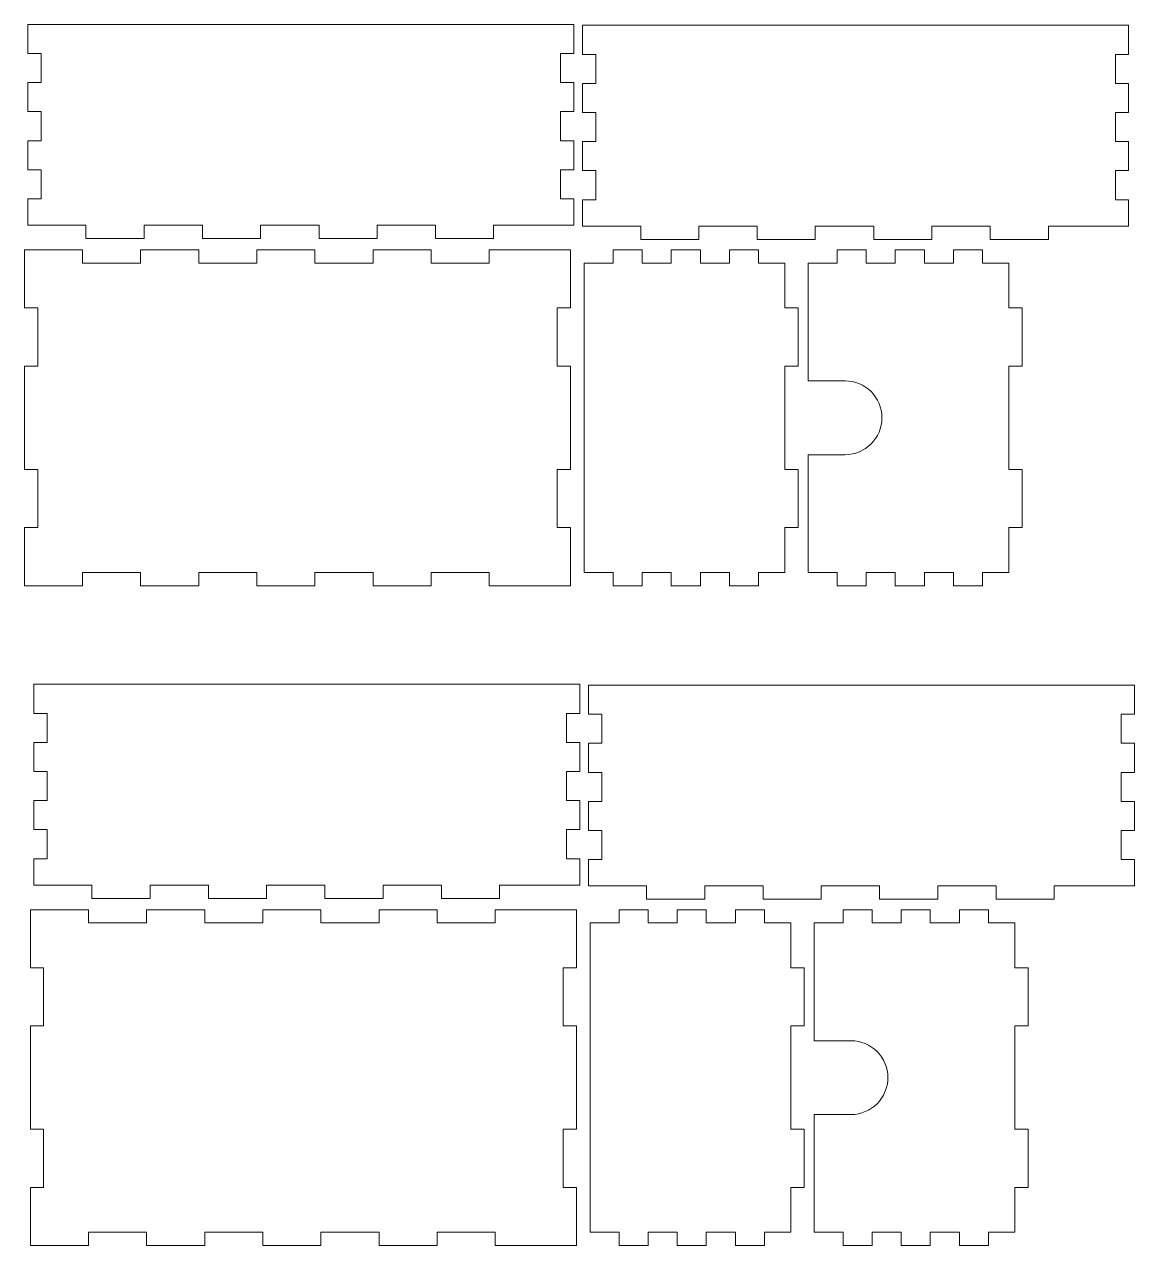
# Model space of a CAD drawing. Header units: centimetres. Extents: x -298 to 0, y -88 to 63.
# Drawn here: x -234.64 to -204.55, y -87.83 to -54.74 of the extents above; entities that cross this region are included whole.
import ezdxf

# ---------------------------------------------------------------- set-up
doc = ezdxf.new("R2010")
doc.units = ezdxf.units.CM
doc.header["$MEASUREMENT"] = 0
doc.layers.add('layer 1', color=7, linetype='Continuous')

msp = doc.modelspace()

# ---------------------------------------------------------------- linework, layer by layer
at = {"layer": 'layer 1', "lineweight": 15}
for points in [[(-219.74198, -54.74268), (-219.74198, -54.74268), (-234.54198, -54.74268), (-234.54198, -54.74268)], [(-234.54198, -54.74268), (-234.54198, -54.74268), (-234.54198, -55.53018), (-234.54198, -55.53018)], [(-219.74198, -55.53018), (-219.74198, -55.53018), (-219.74198, -54.74268), (-219.74198, -54.74268)], [(-204.70847, -54.76605), (-204.70847, -54.76605), (-219.50847, -54.76605), (-219.50847, -54.76605)], [(-219.50847, -54.76605), (-219.50847, -54.76605), (-219.50847, -55.55355), (-219.50847, -55.55355)], [(-204.70847, -55.55355), (-204.70847, -55.55355), (-204.70847, -54.76605), (-204.70847, -54.76605)], [(-234.54198, -55.53018), (-234.54198, -55.53018), (-234.18198, -55.53018), (-234.18198, -55.53018)], [(-234.18198, -55.53018), (-234.18198, -55.53018), (-234.18198, -56.31768), (-234.18198, -56.31768)], [(-220.10198, -56.31768), (-220.10198, -56.31768), (-220.10198, -55.53018), (-220.10198, -55.53018)], [(-220.10198, -55.53018), (-220.10198, -55.53018), (-219.74198, -55.53018), (-219.74198, -55.53018)], [(-219.50847, -55.55355), (-219.50847, -55.55355), (-219.14847, -55.55355), (-219.14847, -55.55355)], [(-219.14847, -55.55355), (-219.14847, -55.55355), (-219.14847, -56.34105), (-219.14847, -56.34105)], [(-205.06847, -56.34105), (-205.06847, -56.34105), (-205.06847, -55.55355), (-205.06847, -55.55355)], [(-205.06847, -55.55355), (-205.06847, -55.55355), (-204.70847, -55.55355), (-204.70847, -55.55355)], [(-234.18198, -56.31768), (-234.18198, -56.31768), (-234.54198, -56.31768), (-234.54198, -56.31768)], [(-234.54198, -56.31768), (-234.54198, -56.31768), (-234.54198, -57.10518), (-234.54198, -57.10518)], [(-219.74198, -56.31768), (-219.74198, -56.31768), (-220.10198, -56.31768), (-220.10198, -56.31768)], [(-219.74198, -57.10518), (-219.74198, -57.10518), (-219.74198, -56.31768), (-219.74198, -56.31768)], [(-219.14847, -56.34105), (-219.14847, -56.34105), (-219.50847, -56.34105), (-219.50847, -56.34105)], [(-219.50847, -56.34105), (-219.50847, -56.34105), (-219.50847, -57.12855), (-219.50847, -57.12855)], [(-204.70847, -56.34105), (-204.70847, -56.34105), (-205.06847, -56.34105), (-205.06847, -56.34105)], [(-204.70847, -57.12855), (-204.70847, -57.12855), (-204.70847, -56.34105), (-204.70847, -56.34105)], [(-234.54198, -57.10518), (-234.54198, -57.10518), (-234.18198, -57.10518), (-234.18198, -57.10518)], [(-234.18198, -57.10518), (-234.18198, -57.10518), (-234.18198, -57.89268), (-234.18198, -57.89268)], [(-220.10198, -57.89268), (-220.10198, -57.89268), (-220.10198, -57.10518), (-220.10198, -57.10518)], [(-220.10198, -57.10518), (-220.10198, -57.10518), (-219.74198, -57.10518), (-219.74198, -57.10518)], [(-219.50847, -57.12855), (-219.50847, -57.12855), (-219.14847, -57.12855), (-219.14847, -57.12855)], [(-219.14847, -57.12855), (-219.14847, -57.12855), (-219.14847, -57.91605), (-219.14847, -57.91605)], [(-205.06847, -57.91605), (-205.06847, -57.91605), (-205.06847, -57.12855), (-205.06847, -57.12855)], [(-205.06847, -57.12855), (-205.06847, -57.12855), (-204.70847, -57.12855), (-204.70847, -57.12855)], [(-234.18198, -57.89268), (-234.18198, -57.89268), (-234.54198, -57.89268), (-234.54198, -57.89268)], [(-234.54198, -57.89268), (-234.54198, -57.89268), (-234.54198, -58.68018), (-234.54198, -58.68018)], [(-219.74198, -57.89268), (-219.74198, -57.89268), (-220.10198, -57.89268), (-220.10198, -57.89268)], [(-219.74198, -58.68018), (-219.74198, -58.68018), (-219.74198, -57.89268), (-219.74198, -57.89268)], [(-219.14847, -57.91605), (-219.14847, -57.91605), (-219.50847, -57.91605), (-219.50847, -57.91605)], [(-219.50847, -57.91605), (-219.50847, -57.91605), (-219.50847, -58.70355), (-219.50847, -58.70355)], [(-204.70847, -57.91605), (-204.70847, -57.91605), (-205.06847, -57.91605), (-205.06847, -57.91605)], [(-204.70847, -58.70355), (-204.70847, -58.70355), (-204.70847, -57.91605), (-204.70847, -57.91605)], [(-234.54198, -58.68018), (-234.54198, -58.68018), (-234.18198, -58.68018), (-234.18198, -58.68018)], [(-234.18198, -58.68018), (-234.18198, -58.68018), (-234.18198, -59.46768), (-234.18198, -59.46768)], [(-220.10198, -59.46768), (-220.10198, -59.46768), (-220.10198, -58.68018), (-220.10198, -58.68018)], [(-220.10198, -58.68018), (-220.10198, -58.68018), (-219.74198, -58.68018), (-219.74198, -58.68018)], [(-219.50847, -58.70355), (-219.50847, -58.70355), (-219.14847, -58.70355), (-219.14847, -58.70355)], [(-219.14847, -58.70355), (-219.14847, -58.70355), (-219.14847, -59.49105), (-219.14847, -59.49105)], [(-205.06847, -59.49105), (-205.06847, -59.49105), (-205.06847, -58.70355), (-205.06847, -58.70355)], [(-205.06847, -58.70355), (-205.06847, -58.70355), (-204.70847, -58.70355), (-204.70847, -58.70355)], [(-234.18198, -59.46768), (-234.18198, -59.46768), (-234.54198, -59.46768), (-234.54198, -59.46768)], [(-234.54198, -59.46768), (-234.54198, -59.46768), (-234.54198, -60.18268), (-234.54198, -60.18268)], [(-219.74198, -59.46768), (-219.74198, -59.46768), (-220.10198, -59.46768), (-220.10198, -59.46768)], [(-219.74198, -60.18268), (-219.74198, -60.18268), (-219.74198, -59.46768), (-219.74198, -59.46768)], [(-219.14847, -59.49105), (-219.14847, -59.49105), (-219.50847, -59.49105), (-219.50847, -59.49105)], [(-219.50847, -59.49105), (-219.50847, -59.49105), (-219.50847, -60.20605), (-219.50847, -60.20605)], [(-204.70847, -59.49105), (-204.70847, -59.49105), (-205.06847, -59.49105), (-205.06847, -59.49105)], [(-204.70847, -60.20605), (-204.70847, -60.20605), (-204.70847, -59.49105), (-204.70847, -59.49105)], [(-234.54198, -60.18268), (-234.54198, -60.18268), (-232.96698, -60.18268), (-232.96698, -60.18268)], [(-232.96698, -60.18268), (-232.96698, -60.18268), (-232.96698, -60.54268), (-232.96698, -60.54268)], [(-231.39198, -60.54268), (-231.39198, -60.54268), (-231.39198, -60.18268), (-231.39198, -60.18268)], [(-231.39198, -60.18268), (-231.39198, -60.18268), (-229.80898, -60.18268), (-229.80898, -60.18268)], [(-229.80898, -60.18268), (-229.80898, -60.18268), (-229.80898, -60.54268), (-229.80898, -60.54268)], [(-228.23398, -60.54268), (-228.23398, -60.54268), (-228.23398, -60.18268), (-228.23398, -60.18268)], [(-228.23398, -60.18268), (-228.23398, -60.18268), (-226.65098, -60.18268), (-226.65098, -60.18268)], [(-226.65098, -60.18268), (-226.65098, -60.18268), (-226.65098, -60.54268), (-226.65098, -60.54268)], [(-225.07598, -60.54268), (-225.07598, -60.54268), (-225.07598, -60.18268), (-225.07598, -60.18268)], [(-225.07598, -60.18268), (-225.07598, -60.18268), (-223.49298, -60.18268), (-223.49298, -60.18268)], [(-223.49298, -60.18268), (-223.49298, -60.18268), (-223.49298, -60.54268), (-223.49298, -60.54268)], [(-221.91798, -60.54268), (-221.91798, -60.54268), (-221.91798, -60.18268), (-221.91798, -60.18268)], [(-221.91798, -60.18268), (-221.91798, -60.18268), (-219.74198, -60.18268), (-219.74198, -60.18268)], [(-219.50847, -60.20605), (-219.50847, -60.20605), (-217.93347, -60.20605), (-217.93347, -60.20605)], [(-217.93347, -60.20605), (-217.93347, -60.20605), (-217.93347, -60.56605), (-217.93347, -60.56605)], [(-216.35847, -60.56605), (-216.35847, -60.56605), (-216.35847, -60.20605), (-216.35847, -60.20605)], [(-216.35847, -60.20605), (-216.35847, -60.20605), (-214.77547, -60.20605), (-214.77547, -60.20605)], [(-214.77547, -60.20605), (-214.77547, -60.20605), (-214.77547, -60.56605), (-214.77547, -60.56605)], [(-213.20047, -60.56605), (-213.20047, -60.56605), (-213.20047, -60.20605), (-213.20047, -60.20605)], [(-213.20047, -60.20605), (-213.20047, -60.20605), (-211.61747, -60.20605), (-211.61747, -60.20605)], [(-211.61747, -60.20605), (-211.61747, -60.20605), (-211.61747, -60.56605), (-211.61747, -60.56605)], [(-210.04247, -60.56605), (-210.04247, -60.56605), (-210.04247, -60.20605), (-210.04247, -60.20605)], [(-210.04247, -60.20605), (-210.04247, -60.20605), (-208.45947, -60.20605), (-208.45947, -60.20605)], [(-208.45947, -60.20605), (-208.45947, -60.20605), (-208.45947, -60.56605), (-208.45947, -60.56605)], [(-206.88447, -60.56605), (-206.88447, -60.56605), (-206.88447, -60.20605), (-206.88447, -60.20605)], [(-206.88447, -60.20605), (-206.88447, -60.20605), (-204.70847, -60.20605), (-204.70847, -60.20605)], [(-232.96698, -60.54268), (-232.96698, -60.54268), (-231.39198, -60.54268), (-231.39198, -60.54268)], [(-229.80898, -60.54268), (-229.80898, -60.54268), (-228.23398, -60.54268), (-228.23398, -60.54268)], [(-226.65098, -60.54268), (-226.65098, -60.54268), (-225.07598, -60.54268), (-225.07598, -60.54268)], [(-223.49298, -60.54268), (-223.49298, -60.54268), (-221.91798, -60.54268), (-221.91798, -60.54268)], [(-233.0606, -60.84912), (-233.0606, -60.84912), (-234.6356, -60.84912), (-234.6356, -60.84912)], [(-234.6356, -60.84912), (-234.6356, -60.84912), (-234.6356, -62.42412), (-234.6356, -62.42412)], [(-233.0606, -61.20912), (-233.0606, -61.20912), (-233.0606, -60.84912), (-233.0606, -60.84912)], [(-229.9106, -60.84912), (-229.9106, -60.84912), (-231.4856, -60.84912), (-231.4856, -60.84912)], [(-231.4856, -60.84912), (-231.4856, -60.84912), (-231.4856, -61.20912), (-231.4856, -61.20912)], [(-229.9106, -61.20912), (-229.9106, -61.20912), (-229.9106, -60.84912), (-229.9106, -60.84912)], [(-226.7606, -60.84912), (-226.7606, -60.84912), (-228.3356, -60.84912), (-228.3356, -60.84912)], [(-228.3356, -60.84912), (-228.3356, -60.84912), (-228.3356, -61.20912), (-228.3356, -61.20912)], [(-226.7606, -61.20912), (-226.7606, -61.20912), (-226.7606, -60.84912), (-226.7606, -60.84912)], [(-223.6106, -60.84912), (-223.6106, -60.84912), (-225.1856, -60.84912), (-225.1856, -60.84912)], [(-225.1856, -60.84912), (-225.1856, -60.84912), (-225.1856, -61.20912), (-225.1856, -61.20912)], [(-223.6106, -61.20912), (-223.6106, -61.20912), (-223.6106, -60.84912), (-223.6106, -60.84912)], [(-219.8356, -60.84912), (-219.8356, -60.84912), (-222.0356, -60.84912), (-222.0356, -60.84912)], [(-222.0356, -60.84912), (-222.0356, -60.84912), (-222.0356, -61.20912), (-222.0356, -61.20912)], [(-219.8356, -62.42412), (-219.8356, -62.42412), (-219.8356, -60.84912), (-219.8356, -60.84912)], [(-217.89089, -60.84912), (-217.89089, -60.84912), (-218.67839, -60.84912), (-218.67839, -60.84912)], [(-218.67839, -60.84912), (-218.67839, -60.84912), (-218.67839, -61.20912), (-218.67839, -61.20912)], [(-217.93347, -60.56605), (-217.93347, -60.56605), (-216.35847, -60.56605), (-216.35847, -60.56605)], [(-217.89089, -61.20912), (-217.89089, -61.20912), (-217.89089, -60.84912), (-217.89089, -60.84912)], [(-216.31589, -60.84912), (-216.31589, -60.84912), (-217.10339, -60.84912), (-217.10339, -60.84912)], [(-217.10339, -60.84912), (-217.10339, -60.84912), (-217.10339, -61.20912), (-217.10339, -61.20912)], [(-216.31589, -61.20912), (-216.31589, -61.20912), (-216.31589, -60.84912), (-216.31589, -60.84912)], [(-214.74089, -60.84912), (-214.74089, -60.84912), (-215.52839, -60.84912), (-215.52839, -60.84912)], [(-215.52839, -60.84912), (-215.52839, -60.84912), (-215.52839, -61.20912), (-215.52839, -61.20912)], [(-214.77547, -60.56605), (-214.77547, -60.56605), (-213.20047, -60.56605), (-213.20047, -60.56605)], [(-214.74089, -61.20912), (-214.74089, -61.20912), (-214.74089, -60.84912), (-214.74089, -60.84912)], [(-211.82041, -60.84912), (-211.82041, -60.84912), (-212.60791, -60.84912), (-212.60791, -60.84912)], [(-212.60791, -60.84912), (-212.60791, -60.84912), (-212.60791, -61.20912), (-212.60791, -61.20912)], [(-211.82041, -61.20912), (-211.82041, -61.20912), (-211.82041, -60.84912), (-211.82041, -60.84912)], [(-211.61747, -60.56605), (-211.61747, -60.56605), (-210.04247, -60.56605), (-210.04247, -60.56605)], [(-210.24541, -60.84912), (-210.24541, -60.84912), (-211.03291, -60.84912), (-211.03291, -60.84912)], [(-211.03291, -60.84912), (-211.03291, -60.84912), (-211.03291, -61.20912), (-211.03291, -61.20912)], [(-210.24541, -61.20912), (-210.24541, -61.20912), (-210.24541, -60.84912), (-210.24541, -60.84912)], [(-208.67041, -60.84912), (-208.67041, -60.84912), (-209.45791, -60.84912), (-209.45791, -60.84912)], [(-209.45791, -60.84912), (-209.45791, -60.84912), (-209.45791, -61.20912), (-209.45791, -61.20912)], [(-208.67041, -61.20912), (-208.67041, -61.20912), (-208.67041, -60.84912), (-208.67041, -60.84912)], [(-208.45947, -60.56605), (-208.45947, -60.56605), (-206.88447, -60.56605), (-206.88447, -60.56605)], [(-231.4856, -61.20912), (-231.4856, -61.20912), (-233.0606, -61.20912), (-233.0606, -61.20912)], [(-228.3356, -61.20912), (-228.3356, -61.20912), (-229.9106, -61.20912), (-229.9106, -61.20912)], [(-225.1856, -61.20912), (-225.1856, -61.20912), (-226.7606, -61.20912), (-226.7606, -61.20912)], [(-222.0356, -61.20912), (-222.0356, -61.20912), (-223.6106, -61.20912), (-223.6106, -61.20912)], [(-218.67839, -61.20912), (-218.67839, -61.20912), (-219.46589, -61.20912), (-219.46589, -61.20912)], [(-219.46589, -61.20912), (-219.46589, -61.20912), (-219.46589, -69.58912), (-219.46589, -69.58912)], [(-217.10339, -61.20912), (-217.10339, -61.20912), (-217.89089, -61.20912), (-217.89089, -61.20912)], [(-215.52839, -61.20912), (-215.52839, -61.20912), (-216.31589, -61.20912), (-216.31589, -61.20912)], [(-214.02589, -61.20912), (-214.02589, -61.20912), (-214.74089, -61.20912), (-214.74089, -61.20912)], [(-214.02589, -62.42412), (-214.02589, -62.42412), (-214.02589, -61.20912), (-214.02589, -61.20912)], [(-212.60791, -61.20912), (-212.60791, -61.20912), (-213.39541, -61.20912), (-213.39541, -61.20912)], [(-213.39541, -61.20912), (-213.39541, -61.20912), (-213.39541, -64.39912), (-213.39541, -64.39912)], [(-211.03291, -61.20912), (-211.03291, -61.20912), (-211.82041, -61.20912), (-211.82041, -61.20912)], [(-209.45791, -61.20912), (-209.45791, -61.20912), (-210.24541, -61.20912), (-210.24541, -61.20912)], [(-207.95541, -61.20912), (-207.95541, -61.20912), (-208.67041, -61.20912), (-208.67041, -61.20912)], [(-207.95541, -62.42412), (-207.95541, -62.42412), (-207.95541, -61.20912), (-207.95541, -61.20912)], [(-234.6356, -62.42412), (-234.6356, -62.42412), (-234.2756, -62.42412), (-234.2756, -62.42412)], [(-234.2756, -62.42412), (-234.2756, -62.42412), (-234.2756, -63.99912), (-234.2756, -63.99912)], [(-220.1956, -63.99912), (-220.1956, -63.99912), (-220.1956, -62.42412), (-220.1956, -62.42412)], [(-220.1956, -62.42412), (-220.1956, -62.42412), (-219.8356, -62.42412), (-219.8356, -62.42412)], [(-213.66589, -62.42412), (-213.66589, -62.42412), (-214.02589, -62.42412), (-214.02589, -62.42412)], [(-213.66589, -63.99912), (-213.66589, -63.99912), (-213.66589, -62.42412), (-213.66589, -62.42412)], [(-207.59541, -62.42412), (-207.59541, -62.42412), (-207.95541, -62.42412), (-207.95541, -62.42412)], [(-207.59541, -63.99912), (-207.59541, -63.99912), (-207.59541, -62.42412), (-207.59541, -62.42412)], [(-234.2756, -63.99912), (-234.2756, -63.99912), (-234.6356, -63.99912), (-234.6356, -63.99912)], [(-234.6356, -63.99912), (-234.6356, -63.99912), (-234.6356, -66.79912), (-234.6356, -66.79912)], [(-219.8356, -63.99912), (-219.8356, -63.99912), (-220.1956, -63.99912), (-220.1956, -63.99912)], [(-219.8356, -66.79912), (-219.8356, -66.79912), (-219.8356, -63.99912), (-219.8356, -63.99912)], [(-214.02589, -66.79912), (-214.02589, -66.79912), (-214.02589, -63.99912), (-214.02589, -63.99912)], [(-214.02589, -63.99912), (-214.02589, -63.99912), (-213.66589, -63.99912), (-213.66589, -63.99912)], [(-207.95541, -66.79912), (-207.95541, -66.79912), (-207.95541, -63.99912), (-207.95541, -63.99912)], [(-207.95541, -63.99912), (-207.95541, -63.99912), (-207.59541, -63.99912), (-207.59541, -63.99912)], [(-213.39541, -64.39912), (-213.39541, -64.39912), (-212.39541, -64.39912), (-212.39541, -64.39912)], [(-212.39541, -66.39912), (-212.39541, -66.39912), (-213.39541, -66.39912), (-213.39541, -66.39912)], [(-213.39541, -66.39912), (-213.39541, -66.39912), (-213.39541, -69.58912), (-213.39541, -69.58912)], [(-234.6356, -66.79912), (-234.6356, -66.79912), (-234.2756, -66.79912), (-234.2756, -66.79912)], [(-234.2756, -66.79912), (-234.2756, -66.79912), (-234.2756, -68.37412), (-234.2756, -68.37412)], [(-220.1956, -68.37412), (-220.1956, -68.37412), (-220.1956, -66.79912), (-220.1956, -66.79912)], [(-220.1956, -66.79912), (-220.1956, -66.79912), (-219.8356, -66.79912), (-219.8356, -66.79912)], [(-213.66589, -66.79912), (-213.66589, -66.79912), (-214.02589, -66.79912), (-214.02589, -66.79912)], [(-213.66589, -68.37412), (-213.66589, -68.37412), (-213.66589, -66.79912), (-213.66589, -66.79912)], [(-207.59541, -66.79912), (-207.59541, -66.79912), (-207.95541, -66.79912), (-207.95541, -66.79912)], [(-207.59541, -68.37412), (-207.59541, -68.37412), (-207.59541, -66.79912), (-207.59541, -66.79912)], [(-234.2756, -68.37412), (-234.2756, -68.37412), (-234.6356, -68.37412), (-234.6356, -68.37412)], [(-234.6356, -68.37412), (-234.6356, -68.37412), (-234.6356, -69.94912), (-234.6356, -69.94912)], [(-219.8356, -68.37412), (-219.8356, -68.37412), (-220.1956, -68.37412), (-220.1956, -68.37412)], [(-219.8356, -69.94912), (-219.8356, -69.94912), (-219.8356, -68.37412), (-219.8356, -68.37412)], [(-214.02589, -69.58912), (-214.02589, -69.58912), (-214.02589, -68.37412), (-214.02589, -68.37412)], [(-214.02589, -68.37412), (-214.02589, -68.37412), (-213.66589, -68.37412), (-213.66589, -68.37412)], [(-207.95541, -69.58912), (-207.95541, -69.58912), (-207.95541, -68.37412), (-207.95541, -68.37412)], [(-207.95541, -68.37412), (-207.95541, -68.37412), (-207.59541, -68.37412), (-207.59541, -68.37412)], [(-233.0606, -69.94912), (-233.0606, -69.94912), (-233.0606, -69.58912), (-233.0606, -69.58912)], [(-233.0606, -69.58912), (-233.0606, -69.58912), (-231.4856, -69.58912), (-231.4856, -69.58912)], [(-231.4856, -69.58912), (-231.4856, -69.58912), (-231.4856, -69.94912), (-231.4856, -69.94912)], [(-229.9106, -69.94912), (-229.9106, -69.94912), (-229.9106, -69.58912), (-229.9106, -69.58912)], [(-229.9106, -69.58912), (-229.9106, -69.58912), (-228.3356, -69.58912), (-228.3356, -69.58912)], [(-228.3356, -69.58912), (-228.3356, -69.58912), (-228.3356, -69.94912), (-228.3356, -69.94912)], [(-226.7606, -69.94912), (-226.7606, -69.94912), (-226.7606, -69.58912), (-226.7606, -69.58912)], [(-226.7606, -69.58912), (-226.7606, -69.58912), (-225.1856, -69.58912), (-225.1856, -69.58912)], [(-225.1856, -69.58912), (-225.1856, -69.58912), (-225.1856, -69.94912), (-225.1856, -69.94912)], [(-223.6106, -69.94912), (-223.6106, -69.94912), (-223.6106, -69.58912), (-223.6106, -69.58912)], [(-223.6106, -69.58912), (-223.6106, -69.58912), (-222.0356, -69.58912), (-222.0356, -69.58912)], [(-222.0356, -69.58912), (-222.0356, -69.58912), (-222.0356, -69.94912), (-222.0356, -69.94912)], [(-219.46589, -69.58912), (-219.46589, -69.58912), (-218.67839, -69.58912), (-218.67839, -69.58912)], [(-218.67839, -69.58912), (-218.67839, -69.58912), (-218.67839, -69.94912), (-218.67839, -69.94912)], [(-217.89089, -69.94912), (-217.89089, -69.94912), (-217.89089, -69.58912), (-217.89089, -69.58912)], [(-217.89089, -69.58912), (-217.89089, -69.58912), (-217.10339, -69.58912), (-217.10339, -69.58912)], [(-217.10339, -69.58912), (-217.10339, -69.58912), (-217.10339, -69.94912), (-217.10339, -69.94912)], [(-216.31589, -69.94912), (-216.31589, -69.94912), (-216.31589, -69.58912), (-216.31589, -69.58912)], [(-216.31589, -69.58912), (-216.31589, -69.58912), (-215.52839, -69.58912), (-215.52839, -69.58912)], [(-215.52839, -69.58912), (-215.52839, -69.58912), (-215.52839, -69.94912), (-215.52839, -69.94912)], [(-214.74089, -69.94912), (-214.74089, -69.94912), (-214.74089, -69.58912), (-214.74089, -69.58912)], [(-214.74089, -69.58912), (-214.74089, -69.58912), (-214.02589, -69.58912), (-214.02589, -69.58912)], [(-213.39541, -69.58912), (-213.39541, -69.58912), (-212.60791, -69.58912), (-212.60791, -69.58912)], [(-212.60791, -69.58912), (-212.60791, -69.58912), (-212.60791, -69.94912), (-212.60791, -69.94912)], [(-211.82041, -69.94912), (-211.82041, -69.94912), (-211.82041, -69.58912), (-211.82041, -69.58912)], [(-211.82041, -69.58912), (-211.82041, -69.58912), (-211.03291, -69.58912), (-211.03291, -69.58912)], [(-211.03291, -69.58912), (-211.03291, -69.58912), (-211.03291, -69.94912), (-211.03291, -69.94912)], [(-210.24541, -69.94912), (-210.24541, -69.94912), (-210.24541, -69.58912), (-210.24541, -69.58912)], [(-210.24541, -69.58912), (-210.24541, -69.58912), (-209.45791, -69.58912), (-209.45791, -69.58912)], [(-209.45791, -69.58912), (-209.45791, -69.58912), (-209.45791, -69.94912), (-209.45791, -69.94912)], [(-208.67041, -69.94912), (-208.67041, -69.94912), (-208.67041, -69.58912), (-208.67041, -69.58912)], [(-208.67041, -69.58912), (-208.67041, -69.58912), (-207.95541, -69.58912), (-207.95541, -69.58912)], [(-234.6356, -69.94912), (-234.6356, -69.94912), (-233.0606, -69.94912), (-233.0606, -69.94912)], [(-231.4856, -69.94912), (-231.4856, -69.94912), (-229.9106, -69.94912), (-229.9106, -69.94912)], [(-228.3356, -69.94912), (-228.3356, -69.94912), (-226.7606, -69.94912), (-226.7606, -69.94912)], [(-225.1856, -69.94912), (-225.1856, -69.94912), (-223.6106, -69.94912), (-223.6106, -69.94912)], [(-222.0356, -69.94912), (-222.0356, -69.94912), (-219.8356, -69.94912), (-219.8356, -69.94912)], [(-218.67839, -69.94912), (-218.67839, -69.94912), (-217.89089, -69.94912), (-217.89089, -69.94912)], [(-217.10339, -69.94912), (-217.10339, -69.94912), (-216.31589, -69.94912), (-216.31589, -69.94912)], [(-215.52839, -69.94912), (-215.52839, -69.94912), (-214.74089, -69.94912), (-214.74089, -69.94912)], [(-212.60791, -69.94912), (-212.60791, -69.94912), (-211.82041, -69.94912), (-211.82041, -69.94912)], [(-211.03291, -69.94912), (-211.03291, -69.94912), (-210.24541, -69.94912), (-210.24541, -69.94912)], [(-209.45791, -69.94912), (-209.45791, -69.94912), (-208.67041, -69.94912), (-208.67041, -69.94912)], [(-219.58055, -72.62011), (-219.58055, -72.62011), (-234.38055, -72.62011), (-234.38055, -72.62011)], [(-234.38055, -72.62011), (-234.38055, -72.62011), (-234.38055, -73.40761), (-234.38055, -73.40761)], [(-219.58055, -73.40761), (-219.58055, -73.40761), (-219.58055, -72.62011), (-219.58055, -72.62011)], [(-204.54704, -72.64348), (-204.54704, -72.64348), (-219.34704, -72.64348), (-219.34704, -72.64348)], [(-219.34704, -72.64348), (-219.34704, -72.64348), (-219.34704, -73.43098), (-219.34704, -73.43098)], [(-204.54704, -73.43098), (-204.54704, -73.43098), (-204.54704, -72.64348), (-204.54704, -72.64348)], [(-234.38055, -73.40761), (-234.38055, -73.40761), (-234.02055, -73.40761), (-234.02055, -73.40761)], [(-234.02055, -73.40761), (-234.02055, -73.40761), (-234.02055, -74.19511), (-234.02055, -74.19511)], [(-219.94055, -74.19511), (-219.94055, -74.19511), (-219.94055, -73.40761), (-219.94055, -73.40761)], [(-219.94055, -73.40761), (-219.94055, -73.40761), (-219.58055, -73.40761), (-219.58055, -73.40761)], [(-219.34704, -73.43098), (-219.34704, -73.43098), (-218.98704, -73.43098), (-218.98704, -73.43098)], [(-218.98704, -73.43098), (-218.98704, -73.43098), (-218.98704, -74.21848), (-218.98704, -74.21848)], [(-204.90704, -74.21848), (-204.90704, -74.21848), (-204.90704, -73.43098), (-204.90704, -73.43098)], [(-204.90704, -73.43098), (-204.90704, -73.43098), (-204.54704, -73.43098), (-204.54704, -73.43098)], [(-234.02055, -74.19511), (-234.02055, -74.19511), (-234.38055, -74.19511), (-234.38055, -74.19511)], [(-234.38055, -74.19511), (-234.38055, -74.19511), (-234.38055, -74.98261), (-234.38055, -74.98261)], [(-219.58055, -74.19511), (-219.58055, -74.19511), (-219.94055, -74.19511), (-219.94055, -74.19511)], [(-219.58055, -74.98261), (-219.58055, -74.98261), (-219.58055, -74.19511), (-219.58055, -74.19511)], [(-218.98704, -74.21848), (-218.98704, -74.21848), (-219.34704, -74.21848), (-219.34704, -74.21848)], [(-219.34704, -74.21848), (-219.34704, -74.21848), (-219.34704, -75.00598), (-219.34704, -75.00598)], [(-204.54704, -74.21848), (-204.54704, -74.21848), (-204.90704, -74.21848), (-204.90704, -74.21848)], [(-204.54704, -75.00598), (-204.54704, -75.00598), (-204.54704, -74.21848), (-204.54704, -74.21848)], [(-234.38055, -74.98261), (-234.38055, -74.98261), (-234.02055, -74.98261), (-234.02055, -74.98261)], [(-234.02055, -74.98261), (-234.02055, -74.98261), (-234.02055, -75.77011), (-234.02055, -75.77011)], [(-219.94055, -75.77011), (-219.94055, -75.77011), (-219.94055, -74.98261), (-219.94055, -74.98261)], [(-219.94055, -74.98261), (-219.94055, -74.98261), (-219.58055, -74.98261), (-219.58055, -74.98261)], [(-219.34704, -75.00598), (-219.34704, -75.00598), (-218.98704, -75.00598), (-218.98704, -75.00598)], [(-218.98704, -75.00598), (-218.98704, -75.00598), (-218.98704, -75.79348), (-218.98704, -75.79348)], [(-204.90704, -75.79348), (-204.90704, -75.79348), (-204.90704, -75.00598), (-204.90704, -75.00598)], [(-204.90704, -75.00598), (-204.90704, -75.00598), (-204.54704, -75.00598), (-204.54704, -75.00598)], [(-234.02055, -75.77011), (-234.02055, -75.77011), (-234.38055, -75.77011), (-234.38055, -75.77011)], [(-234.38055, -75.77011), (-234.38055, -75.77011), (-234.38055, -76.55761), (-234.38055, -76.55761)], [(-219.58055, -75.77011), (-219.58055, -75.77011), (-219.94055, -75.77011), (-219.94055, -75.77011)], [(-219.58055, -76.55761), (-219.58055, -76.55761), (-219.58055, -75.77011), (-219.58055, -75.77011)], [(-218.98704, -75.79348), (-218.98704, -75.79348), (-219.34704, -75.79348), (-219.34704, -75.79348)], [(-219.34704, -75.79348), (-219.34704, -75.79348), (-219.34704, -76.58098), (-219.34704, -76.58098)], [(-204.54704, -75.79348), (-204.54704, -75.79348), (-204.90704, -75.79348), (-204.90704, -75.79348)], [(-204.54704, -76.58098), (-204.54704, -76.58098), (-204.54704, -75.79348), (-204.54704, -75.79348)], [(-234.38055, -76.55761), (-234.38055, -76.55761), (-234.02055, -76.55761), (-234.02055, -76.55761)], [(-234.02055, -76.55761), (-234.02055, -76.55761), (-234.02055, -77.34511), (-234.02055, -77.34511)], [(-219.94055, -77.34511), (-219.94055, -77.34511), (-219.94055, -76.55761), (-219.94055, -76.55761)], [(-219.94055, -76.55761), (-219.94055, -76.55761), (-219.58055, -76.55761), (-219.58055, -76.55761)], [(-219.34704, -76.58098), (-219.34704, -76.58098), (-218.98704, -76.58098), (-218.98704, -76.58098)], [(-218.98704, -76.58098), (-218.98704, -76.58098), (-218.98704, -77.36848), (-218.98704, -77.36848)], [(-204.90704, -77.36848), (-204.90704, -77.36848), (-204.90704, -76.58098), (-204.90704, -76.58098)], [(-204.90704, -76.58098), (-204.90704, -76.58098), (-204.54704, -76.58098), (-204.54704, -76.58098)], [(-234.02055, -77.34511), (-234.02055, -77.34511), (-234.38055, -77.34511), (-234.38055, -77.34511)], [(-234.38055, -77.34511), (-234.38055, -77.34511), (-234.38055, -78.06011), (-234.38055, -78.06011)], [(-219.58055, -77.34511), (-219.58055, -77.34511), (-219.94055, -77.34511), (-219.94055, -77.34511)], [(-219.58055, -78.06011), (-219.58055, -78.06011), (-219.58055, -77.34511), (-219.58055, -77.34511)], [(-218.98704, -77.36848), (-218.98704, -77.36848), (-219.34704, -77.36848), (-219.34704, -77.36848)], [(-219.34704, -77.36848), (-219.34704, -77.36848), (-219.34704, -78.08348), (-219.34704, -78.08348)], [(-204.54704, -77.36848), (-204.54704, -77.36848), (-204.90704, -77.36848), (-204.90704, -77.36848)], [(-204.54704, -78.08348), (-204.54704, -78.08348), (-204.54704, -77.36848), (-204.54704, -77.36848)], [(-234.38055, -78.06011), (-234.38055, -78.06011), (-232.80555, -78.06011), (-232.80555, -78.06011)], [(-232.80555, -78.06011), (-232.80555, -78.06011), (-232.80555, -78.42011), (-232.80555, -78.42011)], [(-231.23055, -78.42011), (-231.23055, -78.42011), (-231.23055, -78.06011), (-231.23055, -78.06011)], [(-231.23055, -78.06011), (-231.23055, -78.06011), (-229.64755, -78.06011), (-229.64755, -78.06011)], [(-229.64755, -78.06011), (-229.64755, -78.06011), (-229.64755, -78.42011), (-229.64755, -78.42011)], [(-228.07255, -78.42011), (-228.07255, -78.42011), (-228.07255, -78.06011), (-228.07255, -78.06011)], [(-228.07255, -78.06011), (-228.07255, -78.06011), (-226.48955, -78.06011), (-226.48955, -78.06011)], [(-226.48955, -78.06011), (-226.48955, -78.06011), (-226.48955, -78.42011), (-226.48955, -78.42011)], [(-224.91455, -78.42011), (-224.91455, -78.42011), (-224.91455, -78.06011), (-224.91455, -78.06011)], [(-224.91455, -78.06011), (-224.91455, -78.06011), (-223.33155, -78.06011), (-223.33155, -78.06011)], [(-223.33155, -78.06011), (-223.33155, -78.06011), (-223.33155, -78.42011), (-223.33155, -78.42011)], [(-221.75655, -78.42011), (-221.75655, -78.42011), (-221.75655, -78.06011), (-221.75655, -78.06011)], [(-221.75655, -78.06011), (-221.75655, -78.06011), (-219.58055, -78.06011), (-219.58055, -78.06011)], [(-219.34704, -78.08348), (-219.34704, -78.08348), (-217.77204, -78.08348), (-217.77204, -78.08348)], [(-217.77204, -78.08348), (-217.77204, -78.08348), (-217.77204, -78.44348), (-217.77204, -78.44348)], [(-216.19704, -78.44348), (-216.19704, -78.44348), (-216.19704, -78.08348), (-216.19704, -78.08348)], [(-216.19704, -78.08348), (-216.19704, -78.08348), (-214.61404, -78.08348), (-214.61404, -78.08348)], [(-214.61404, -78.08348), (-214.61404, -78.08348), (-214.61404, -78.44348), (-214.61404, -78.44348)], [(-213.03904, -78.44348), (-213.03904, -78.44348), (-213.03904, -78.08348), (-213.03904, -78.08348)], [(-213.03904, -78.08348), (-213.03904, -78.08348), (-211.45604, -78.08348), (-211.45604, -78.08348)], [(-211.45604, -78.08348), (-211.45604, -78.08348), (-211.45604, -78.44348), (-211.45604, -78.44348)], [(-209.88104, -78.44348), (-209.88104, -78.44348), (-209.88104, -78.08348), (-209.88104, -78.08348)], [(-209.88104, -78.08348), (-209.88104, -78.08348), (-208.29804, -78.08348), (-208.29804, -78.08348)], [(-208.29804, -78.08348), (-208.29804, -78.08348), (-208.29804, -78.44348), (-208.29804, -78.44348)], [(-206.72304, -78.44348), (-206.72304, -78.44348), (-206.72304, -78.08348), (-206.72304, -78.08348)], [(-206.72304, -78.08348), (-206.72304, -78.08348), (-204.54704, -78.08348), (-204.54704, -78.08348)], [(-232.89917, -78.72655), (-232.89917, -78.72655), (-234.47417, -78.72655), (-234.47417, -78.72655)], [(-234.47417, -78.72655), (-234.47417, -78.72655), (-234.47417, -80.30155), (-234.47417, -80.30155)], [(-232.89917, -79.08655), (-232.89917, -79.08655), (-232.89917, -78.72655), (-232.89917, -78.72655)], [(-232.80555, -78.42011), (-232.80555, -78.42011), (-231.23055, -78.42011), (-231.23055, -78.42011)], [(-229.74917, -78.72655), (-229.74917, -78.72655), (-231.32417, -78.72655), (-231.32417, -78.72655)], [(-231.32417, -78.72655), (-231.32417, -78.72655), (-231.32417, -79.08655), (-231.32417, -79.08655)], [(-229.74917, -79.08655), (-229.74917, -79.08655), (-229.74917, -78.72655), (-229.74917, -78.72655)], [(-229.64755, -78.42011), (-229.64755, -78.42011), (-228.07255, -78.42011), (-228.07255, -78.42011)], [(-226.59917, -78.72655), (-226.59917, -78.72655), (-228.17417, -78.72655), (-228.17417, -78.72655)], [(-228.17417, -78.72655), (-228.17417, -78.72655), (-228.17417, -79.08655), (-228.17417, -79.08655)], [(-226.59917, -79.08655), (-226.59917, -79.08655), (-226.59917, -78.72655), (-226.59917, -78.72655)], [(-226.48955, -78.42011), (-226.48955, -78.42011), (-224.91455, -78.42011), (-224.91455, -78.42011)], [(-223.44917, -78.72655), (-223.44917, -78.72655), (-225.02417, -78.72655), (-225.02417, -78.72655)], [(-225.02417, -78.72655), (-225.02417, -78.72655), (-225.02417, -79.08655), (-225.02417, -79.08655)], [(-223.44917, -79.08655), (-223.44917, -79.08655), (-223.44917, -78.72655), (-223.44917, -78.72655)], [(-223.33155, -78.42011), (-223.33155, -78.42011), (-221.75655, -78.42011), (-221.75655, -78.42011)], [(-219.67417, -78.72655), (-219.67417, -78.72655), (-221.87417, -78.72655), (-221.87417, -78.72655)], [(-221.87417, -78.72655), (-221.87417, -78.72655), (-221.87417, -79.08655), (-221.87417, -79.08655)], [(-219.67417, -80.30155), (-219.67417, -80.30155), (-219.67417, -78.72655), (-219.67417, -78.72655)], [(-217.72946, -78.72655), (-217.72946, -78.72655), (-218.51696, -78.72655), (-218.51696, -78.72655)], [(-218.51696, -78.72655), (-218.51696, -78.72655), (-218.51696, -79.08655), (-218.51696, -79.08655)], [(-217.77204, -78.44348), (-217.77204, -78.44348), (-216.19704, -78.44348), (-216.19704, -78.44348)], [(-217.72946, -79.08655), (-217.72946, -79.08655), (-217.72946, -78.72655), (-217.72946, -78.72655)], [(-216.15446, -78.72655), (-216.15446, -78.72655), (-216.94196, -78.72655), (-216.94196, -78.72655)], [(-216.94196, -78.72655), (-216.94196, -78.72655), (-216.94196, -79.08655), (-216.94196, -79.08655)], [(-216.15446, -79.08655), (-216.15446, -79.08655), (-216.15446, -78.72655), (-216.15446, -78.72655)], [(-214.57946, -78.72655), (-214.57946, -78.72655), (-215.36696, -78.72655), (-215.36696, -78.72655)], [(-215.36696, -78.72655), (-215.36696, -78.72655), (-215.36696, -79.08655), (-215.36696, -79.08655)], [(-214.61404, -78.44348), (-214.61404, -78.44348), (-213.03904, -78.44348), (-213.03904, -78.44348)], [(-214.57946, -79.08655), (-214.57946, -79.08655), (-214.57946, -78.72655), (-214.57946, -78.72655)], [(-211.65898, -78.72655), (-211.65898, -78.72655), (-212.44648, -78.72655), (-212.44648, -78.72655)], [(-212.44648, -78.72655), (-212.44648, -78.72655), (-212.44648, -79.08655), (-212.44648, -79.08655)], [(-211.65898, -79.08655), (-211.65898, -79.08655), (-211.65898, -78.72655), (-211.65898, -78.72655)], [(-211.45604, -78.44348), (-211.45604, -78.44348), (-209.88104, -78.44348), (-209.88104, -78.44348)], [(-210.08398, -78.72655), (-210.08398, -78.72655), (-210.87148, -78.72655), (-210.87148, -78.72655)], [(-210.87148, -78.72655), (-210.87148, -78.72655), (-210.87148, -79.08655), (-210.87148, -79.08655)], [(-210.08398, -79.08655), (-210.08398, -79.08655), (-210.08398, -78.72655), (-210.08398, -78.72655)], [(-208.50898, -78.72655), (-208.50898, -78.72655), (-209.29648, -78.72655), (-209.29648, -78.72655)], [(-209.29648, -78.72655), (-209.29648, -78.72655), (-209.29648, -79.08655), (-209.29648, -79.08655)], [(-208.50898, -79.08655), (-208.50898, -79.08655), (-208.50898, -78.72655), (-208.50898, -78.72655)], [(-208.29804, -78.44348), (-208.29804, -78.44348), (-206.72304, -78.44348), (-206.72304, -78.44348)], [(-231.32417, -79.08655), (-231.32417, -79.08655), (-232.89917, -79.08655), (-232.89917, -79.08655)], [(-228.17417, -79.08655), (-228.17417, -79.08655), (-229.74917, -79.08655), (-229.74917, -79.08655)], [(-225.02417, -79.08655), (-225.02417, -79.08655), (-226.59917, -79.08655), (-226.59917, -79.08655)], [(-221.87417, -79.08655), (-221.87417, -79.08655), (-223.44917, -79.08655), (-223.44917, -79.08655)], [(-218.51696, -79.08655), (-218.51696, -79.08655), (-219.30446, -79.08655), (-219.30446, -79.08655)], [(-219.30446, -79.08655), (-219.30446, -79.08655), (-219.30446, -87.46655), (-219.30446, -87.46655)], [(-216.94196, -79.08655), (-216.94196, -79.08655), (-217.72946, -79.08655), (-217.72946, -79.08655)], [(-215.36696, -79.08655), (-215.36696, -79.08655), (-216.15446, -79.08655), (-216.15446, -79.08655)], [(-213.86446, -79.08655), (-213.86446, -79.08655), (-214.57946, -79.08655), (-214.57946, -79.08655)], [(-213.86446, -80.30155), (-213.86446, -80.30155), (-213.86446, -79.08655), (-213.86446, -79.08655)], [(-212.44648, -79.08655), (-212.44648, -79.08655), (-213.23398, -79.08655), (-213.23398, -79.08655)], [(-213.23398, -79.08655), (-213.23398, -79.08655), (-213.23398, -82.27655), (-213.23398, -82.27655)], [(-210.87148, -79.08655), (-210.87148, -79.08655), (-211.65898, -79.08655), (-211.65898, -79.08655)], [(-209.29648, -79.08655), (-209.29648, -79.08655), (-210.08398, -79.08655), (-210.08398, -79.08655)], [(-207.79398, -79.08655), (-207.79398, -79.08655), (-208.50898, -79.08655), (-208.50898, -79.08655)], [(-207.79398, -80.30155), (-207.79398, -80.30155), (-207.79398, -79.08655), (-207.79398, -79.08655)], [(-234.47417, -80.30155), (-234.47417, -80.30155), (-234.11417, -80.30155), (-234.11417, -80.30155)], [(-234.11417, -80.30155), (-234.11417, -80.30155), (-234.11417, -81.87655), (-234.11417, -81.87655)], [(-220.03417, -81.87655), (-220.03417, -81.87655), (-220.03417, -80.30155), (-220.03417, -80.30155)], [(-220.03417, -80.30155), (-220.03417, -80.30155), (-219.67417, -80.30155), (-219.67417, -80.30155)], [(-213.50446, -80.30155), (-213.50446, -80.30155), (-213.86446, -80.30155), (-213.86446, -80.30155)], [(-213.50446, -81.87655), (-213.50446, -81.87655), (-213.50446, -80.30155), (-213.50446, -80.30155)], [(-207.43398, -80.30155), (-207.43398, -80.30155), (-207.79398, -80.30155), (-207.79398, -80.30155)], [(-207.43398, -81.87655), (-207.43398, -81.87655), (-207.43398, -80.30155), (-207.43398, -80.30155)], [(-234.11417, -81.87655), (-234.11417, -81.87655), (-234.47417, -81.87655), (-234.47417, -81.87655)], [(-234.47417, -81.87655), (-234.47417, -81.87655), (-234.47417, -84.67655), (-234.47417, -84.67655)], [(-219.67417, -81.87655), (-219.67417, -81.87655), (-220.03417, -81.87655), (-220.03417, -81.87655)], [(-219.67417, -84.67655), (-219.67417, -84.67655), (-219.67417, -81.87655), (-219.67417, -81.87655)], [(-213.86446, -84.67655), (-213.86446, -84.67655), (-213.86446, -81.87655), (-213.86446, -81.87655)], [(-213.86446, -81.87655), (-213.86446, -81.87655), (-213.50446, -81.87655), (-213.50446, -81.87655)], [(-207.79398, -84.67655), (-207.79398, -84.67655), (-207.79398, -81.87655), (-207.79398, -81.87655)], [(-207.79398, -81.87655), (-207.79398, -81.87655), (-207.43398, -81.87655), (-207.43398, -81.87655)], [(-213.23398, -82.27655), (-213.23398, -82.27655), (-212.23398, -82.27655), (-212.23398, -82.27655)], [(-212.23398, -84.27655), (-212.23398, -84.27655), (-213.23398, -84.27655), (-213.23398, -84.27655)], [(-213.23398, -84.27655), (-213.23398, -84.27655), (-213.23398, -87.46655), (-213.23398, -87.46655)], [(-234.47417, -84.67655), (-234.47417, -84.67655), (-234.11417, -84.67655), (-234.11417, -84.67655)], [(-234.11417, -84.67655), (-234.11417, -84.67655), (-234.11417, -86.25155), (-234.11417, -86.25155)], [(-220.03417, -86.25155), (-220.03417, -86.25155), (-220.03417, -84.67655), (-220.03417, -84.67655)], [(-220.03417, -84.67655), (-220.03417, -84.67655), (-219.67417, -84.67655), (-219.67417, -84.67655)], [(-213.50446, -84.67655), (-213.50446, -84.67655), (-213.86446, -84.67655), (-213.86446, -84.67655)], [(-213.50446, -86.25155), (-213.50446, -86.25155), (-213.50446, -84.67655), (-213.50446, -84.67655)], [(-207.43398, -84.67655), (-207.43398, -84.67655), (-207.79398, -84.67655), (-207.79398, -84.67655)], [(-207.43398, -86.25155), (-207.43398, -86.25155), (-207.43398, -84.67655), (-207.43398, -84.67655)], [(-234.11417, -86.25155), (-234.11417, -86.25155), (-234.47417, -86.25155), (-234.47417, -86.25155)], [(-234.47417, -86.25155), (-234.47417, -86.25155), (-234.47417, -87.82655), (-234.47417, -87.82655)], [(-219.67417, -86.25155), (-219.67417, -86.25155), (-220.03417, -86.25155), (-220.03417, -86.25155)], [(-219.67417, -87.82655), (-219.67417, -87.82655), (-219.67417, -86.25155), (-219.67417, -86.25155)], [(-213.86446, -87.46655), (-213.86446, -87.46655), (-213.86446, -86.25155), (-213.86446, -86.25155)], [(-213.86446, -86.25155), (-213.86446, -86.25155), (-213.50446, -86.25155), (-213.50446, -86.25155)], [(-207.79398, -87.46655), (-207.79398, -87.46655), (-207.79398, -86.25155), (-207.79398, -86.25155)], [(-207.79398, -86.25155), (-207.79398, -86.25155), (-207.43398, -86.25155), (-207.43398, -86.25155)], [(-232.89917, -87.82655), (-232.89917, -87.82655), (-232.89917, -87.46655), (-232.89917, -87.46655)], [(-232.89917, -87.46655), (-232.89917, -87.46655), (-231.32417, -87.46655), (-231.32417, -87.46655)], [(-231.32417, -87.46655), (-231.32417, -87.46655), (-231.32417, -87.82655), (-231.32417, -87.82655)], [(-229.74917, -87.82655), (-229.74917, -87.82655), (-229.74917, -87.46655), (-229.74917, -87.46655)], [(-229.74917, -87.46655), (-229.74917, -87.46655), (-228.17417, -87.46655), (-228.17417, -87.46655)], [(-228.17417, -87.46655), (-228.17417, -87.46655), (-228.17417, -87.82655), (-228.17417, -87.82655)], [(-226.59917, -87.82655), (-226.59917, -87.82655), (-226.59917, -87.46655), (-226.59917, -87.46655)], [(-226.59917, -87.46655), (-226.59917, -87.46655), (-225.02417, -87.46655), (-225.02417, -87.46655)], [(-225.02417, -87.46655), (-225.02417, -87.46655), (-225.02417, -87.82655), (-225.02417, -87.82655)], [(-223.44917, -87.82655), (-223.44917, -87.82655), (-223.44917, -87.46655), (-223.44917, -87.46655)], [(-223.44917, -87.46655), (-223.44917, -87.46655), (-221.87417, -87.46655), (-221.87417, -87.46655)], [(-221.87417, -87.46655), (-221.87417, -87.46655), (-221.87417, -87.82655), (-221.87417, -87.82655)], [(-219.30446, -87.46655), (-219.30446, -87.46655), (-218.51696, -87.46655), (-218.51696, -87.46655)], [(-218.51696, -87.46655), (-218.51696, -87.46655), (-218.51696, -87.82655), (-218.51696, -87.82655)], [(-217.72946, -87.82655), (-217.72946, -87.82655), (-217.72946, -87.46655), (-217.72946, -87.46655)], [(-217.72946, -87.46655), (-217.72946, -87.46655), (-216.94196, -87.46655), (-216.94196, -87.46655)], [(-216.94196, -87.46655), (-216.94196, -87.46655), (-216.94196, -87.82655), (-216.94196, -87.82655)], [(-216.15446, -87.82655), (-216.15446, -87.82655), (-216.15446, -87.46655), (-216.15446, -87.46655)], [(-216.15446, -87.46655), (-216.15446, -87.46655), (-215.36696, -87.46655), (-215.36696, -87.46655)], [(-215.36696, -87.46655), (-215.36696, -87.46655), (-215.36696, -87.82655), (-215.36696, -87.82655)], [(-214.57946, -87.82655), (-214.57946, -87.82655), (-214.57946, -87.46655), (-214.57946, -87.46655)], [(-214.57946, -87.46655), (-214.57946, -87.46655), (-213.86446, -87.46655), (-213.86446, -87.46655)], [(-213.23398, -87.46655), (-213.23398, -87.46655), (-212.44648, -87.46655), (-212.44648, -87.46655)], [(-212.44648, -87.46655), (-212.44648, -87.46655), (-212.44648, -87.82655), (-212.44648, -87.82655)], [(-211.65898, -87.82655), (-211.65898, -87.82655), (-211.65898, -87.46655), (-211.65898, -87.46655)], [(-211.65898, -87.46655), (-211.65898, -87.46655), (-210.87148, -87.46655), (-210.87148, -87.46655)], [(-210.87148, -87.46655), (-210.87148, -87.46655), (-210.87148, -87.82655), (-210.87148, -87.82655)], [(-210.08398, -87.82655), (-210.08398, -87.82655), (-210.08398, -87.46655), (-210.08398, -87.46655)], [(-210.08398, -87.46655), (-210.08398, -87.46655), (-209.29648, -87.46655), (-209.29648, -87.46655)], [(-209.29648, -87.46655), (-209.29648, -87.46655), (-209.29648, -87.82655), (-209.29648, -87.82655)], [(-208.50898, -87.82655), (-208.50898, -87.82655), (-208.50898, -87.46655), (-208.50898, -87.46655)], [(-208.50898, -87.46655), (-208.50898, -87.46655), (-207.79398, -87.46655), (-207.79398, -87.46655)], [(-234.47417, -87.82655), (-234.47417, -87.82655), (-232.89917, -87.82655), (-232.89917, -87.82655)], [(-231.32417, -87.82655), (-231.32417, -87.82655), (-229.74917, -87.82655), (-229.74917, -87.82655)], [(-228.17417, -87.82655), (-228.17417, -87.82655), (-226.59917, -87.82655), (-226.59917, -87.82655)], [(-225.02417, -87.82655), (-225.02417, -87.82655), (-223.44917, -87.82655), (-223.44917, -87.82655)], [(-221.87417, -87.82655), (-221.87417, -87.82655), (-219.67417, -87.82655), (-219.67417, -87.82655)], [(-218.51696, -87.82655), (-218.51696, -87.82655), (-217.72946, -87.82655), (-217.72946, -87.82655)], [(-216.94196, -87.82655), (-216.94196, -87.82655), (-216.15446, -87.82655), (-216.15446, -87.82655)], [(-215.36696, -87.82655), (-215.36696, -87.82655), (-214.57946, -87.82655), (-214.57946, -87.82655)], [(-212.44648, -87.82655), (-212.44648, -87.82655), (-211.65898, -87.82655), (-211.65898, -87.82655)], [(-210.87148, -87.82655), (-210.87148, -87.82655), (-210.08398, -87.82655), (-210.08398, -87.82655)], [(-209.29648, -87.82655), (-209.29648, -87.82655), (-208.50898, -87.82655), (-208.50898, -87.82655)]]:
    msp.add_open_spline(points, degree=3, dxfattribs=at)
for points in [[(-212.39541, -66.39912), (-211.84313, -66.39912), (-211.39541, -65.95141), (-211.39541, -65.39912), (-211.39541, -65.39912), (-211.39541, -64.84684), (-211.84312, -64.39912), (-212.3954, -64.39912)], [(-212.23398, -84.27655), (-211.6817, -84.27655), (-211.23398, -83.82884), (-211.23398, -83.27655), (-211.23398, -83.27655), (-211.23398, -82.72427), (-211.68169, -82.27655), (-212.23397, -82.27655)]]:
    msp.add_open_spline(points, degree=3, knots=[0, 0, 0, 0, 0.33333333, 0.33333333, 0.33333333, 0.33333333, 1, 1, 1, 1], dxfattribs=at)

doc.saveas('drawing.dxf')
